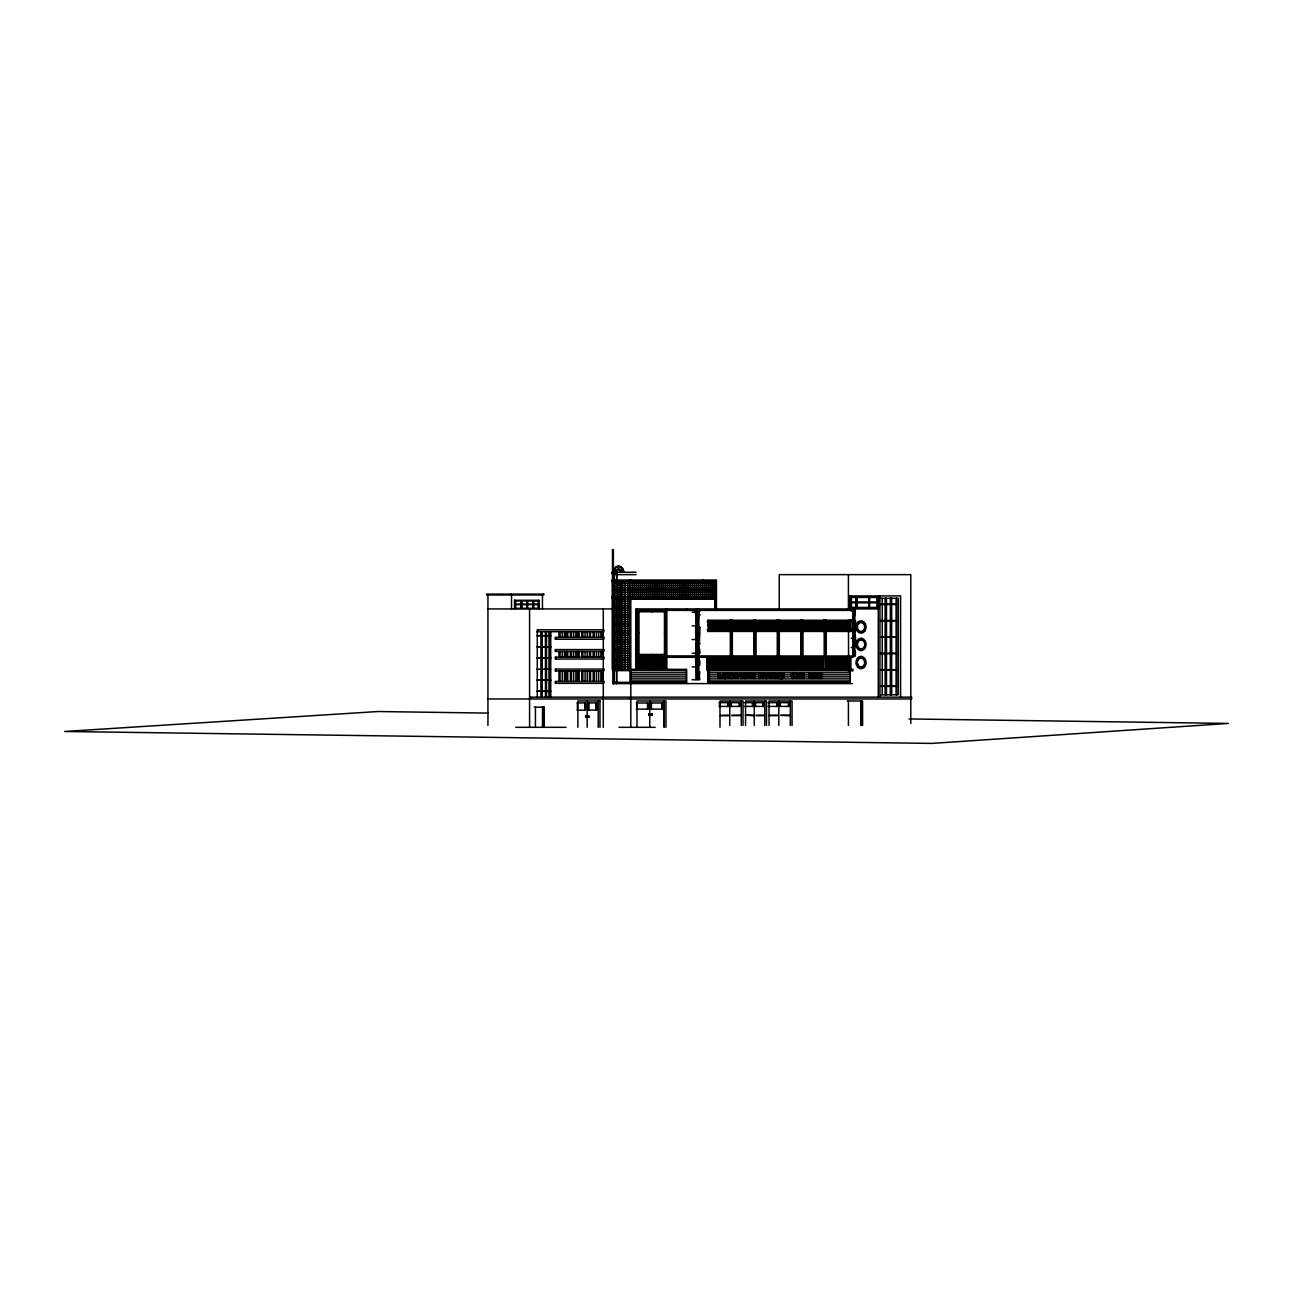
<?xml version="1.0" encoding="UTF-8"?>
<svg xmlns="http://www.w3.org/2000/svg" width="1293" height="1293" viewBox="0 0 1293 1293"><rect width="100%" height="100%" fill="white"/><g stroke="black" fill="none" stroke-linecap="round" stroke-linejoin="round"><path stroke-width="1.5" d="M535.431 727.312L535.431 707.174M544.272 727.312L544.272 707.174L534.268 707.174M773.376 676.094L772.584 678.065M853.493 640.31L854.915 641.086L854.915 640.003L853.525 640.148L854.641 640.003M854.414 640.148L854.657 641.086M720.411 715.433L728.896 715.126M756.292 715.74L764.341 715.433L756.146 715.223M797.021 678.34L797.522 675.77A5.673 4.639 -90 0 1 798.686 673.831L798.686 672.78M586.182 716.597L586.23 716.419M585.907 717.356L586.796 716.807L585.907 715.837M588.105 717.001L588.848 717.356M648.747 714.673L648.876 713.914M648.941 715.368L649.749 714.609M649.829 714.803L648.941 713.833M651.688 714.479L651.51 714.35M696.426 653.256L696.571 651.947L698.947 651.947L699.109 653.256M697.897 651.947L697.751 653.256L697.638 651.947M853.235 638.386L853.332 637.514L855.012 638.386M853.687 634.475L853.461 636.382L854.786 636.382L853.687 634.475L853.897 636.382M854.204 637.514L854.107 638.386L854.026 637.514M854.334 636.382L854.56 634.475M854.883 612.332L853.17 614.143L853.251 612.09L854.689 613.044L853.461 608.922L853.267 610.846L854.334 608.922L855.384 609.989L854.786 614.288L854.123 612.09M697.315 615.937L698.899 617.117L699.788 615.29L697.767 613.819C696.297 618.587 695.779 607.193 699.044 611.961L699.384 609.617L697.59 609.617M699.077 613.819C696.862 618.345 699.739 608.55 696.83 609.084C693.501 611.023 697.056 621.594 698.576 614.466L697.767 613.819M695.489 653.256L696.62 645.352L698.947 645.352L700.079 653.256L692.111 653.272M852.588 638.386L853.332 633.117L854.883 633.117L855.643 638.386L851.214 638.386M853.461 638.386L854.22 633.117M809.159 678.34C817.014 667.511 802.824 679.439 812.941 678.34L812.941 677.079C807.543 678.082 814.251 675.302 811.956 673.103C810.275 671.245 806.751 675.156 810.517 674.59M796.246 678.34L797.733 674.089L794.985 674.089L794.985 672.78M854.883 610.975C853.202 607.225 854.495 614.708 853.251 612.09M744.477 675.883L745.447 672.78M745.285 678.34L746.287 672.78M746.772 672.78L745.77 678.34L743.895 678.34M853.574 644.221L854.915 642.071L854.915 644.221M853.38 644.221L853.978 642.071L854.043 644.221M854.269 644.221L854.867 642.071M741.729 675.9L742.925 672.78M743.103 674.833L742.796 678.34L740.921 678.34L739.919 672.78M745.479 715.223L753.544 715.126M789.635 715.126L780.665 715.352L789.635 715.74M747.726 678.34L747.952 677.419L750.263 678.34M748.437 677.419L746.287 678.34L748 672.78M748.744 674.219L748.259 676.223L749.746 676.223L749.245 674.219L749.245 676.223M748.744 676.223L749.245 674.219M854.075 621.093L853.315 624.018L853.315 621.093M853.315 626.362L854.059 623.468L854.948 623.468L854.948 626.362M854.188 626.362L854.948 623.468M746.772 678.34L748.485 672.78M616.47 683.593L616.599 570.779A2.958 2.424 -90 0 1 620.802 570.779L621.028 572.266M616.713 683.593L616.842 570.779A2.958 2.424 -90 0 1 621.044 570.779L621.27 572.266M585.616 716.209L585.842 717.276M589.236 716.209L588.25 715.918L588.654 716.726M648.65 714.205L648.876 715.288M754.627 672.78L753.722 674.655L752.801 672.78M755.128 672.78L754.207 674.655L753.286 672.78M756.195 672.78L754.417 676.013L756.68 672.78M745.705 715.142L753.544 715.74M797.231 674.089L795.761 678.34L797.506 678.34L798.023 675.77A5.673 4.639 -90 0 1 799.171 673.831L799.171 672.78M589.236 717.001L588.412 717.356M652.27 714.997L651.446 715.368M769.367 715.174L778.111 715.433L769.335 715.724M728.896 715.74L720.346 715.643M665.636 655.874L664.473 654.436L664.473 611.815L665.636 610.393M637.805 655.874L638.984 654.436L638.984 611.815L637.805 610.393L637.805 667.883M853.332 641.894L852.685 644.221L855.546 644.221L855.546 638.952C852.863 636.996 851.634 642.282 854.22 641.894M810.97 677.079L812.861 673.847L810.016 672.732M762.288 675.673L762.127 672.91M651.866 713.833L650.848 714.544L651.866 715.368M651.931 715.288L652.238 714.399M771.533 677.079L771.986 672.78M698.592 662C696.313 659.543 700.063 655.793 697.186 654.096M698.947 658.509L699.174 654.29L695.634 654.096L695.634 662L699.917 662L699.19 658.8L697.622 658.509M735.976 673.944L734.262 674.801L735.006 677.193A1.81 1.471 -90 0 0 735.701 677.128L736.687 676.32L735.248 676.32L735.248 675.172L737.915 675.172L737.915 677.548L734.796 678.421M737.915 677.548L734.133 678.243A2.263 1.859 -90 0 1 733.228 677.403L733.099 673.976A2.392 1.956 -90 0 1 733.713 673.152L735.733 672.683M810.081 672.877L808.755 674.461M731.87 715.142L740.76 715.433L731.967 715.724M724.032 672.877L722.755 676.465A2.586 2.117 -90 0 0 723.353 677.742L724.08 678.259M765.391 672.877L764.098 676.465A2.586 2.117 -90 0 0 764.696 677.742L765.731 678.356M697.719 611.961L699.869 611.476M651.284 713.914L652.27 714.205M790.977 674.17L791.558 673.895A2.505 2.053 -90 0 0 792.544 672.683L794.08 672.683L794.08 678.34L792.318 678.34L792.318 674.639L790.977 675.447L792.043 673.895A2.505 2.053 -90 0 0 793.029 672.683M815.075 678.34L815.075 674.639L813.265 675.447L814.315 673.895A2.505 2.053 -90 0 0 815.317 672.683M790.977 675.447L792.803 674.639L792.803 678.34M813.265 675.447L814.59 674.639L814.59 678.34L816.352 678.34L816.352 672.683L814.816 672.683A2.505 2.053 -90 0 1 813.83 673.895M696.959 657.297L696.975 655.696L696.571 657.297M735.232 672.683C741.568 674.073 731.66 673.346 735.507 677.193A1.81 1.471 -90 0 0 736.186 677.128M763.258 678.34C759.831 676.11 765.973 674.106 761.706 672.813M772.794 678.243L771.307 678.437M735.022 672.748L734.198 673.152A2.392 1.956 -90 0 0 733.584 673.976L733.713 677.403A2.263 1.859 -90 0 0 734.618 678.243L734.941 678.356M760.785 675.027L761.949 674.639L761.141 673.944M724.953 678.421L726.068 678.243A2.36 1.923 -90 0 0 727.232 676.789L726.779 673.427L724.015 672.732M725.777 678.356L724.581 678.437M766.313 678.421L767.137 678.356M781.732 678.34L783.784 676.336L782.718 672.99M765.359 672.732L767.379 672.877M765.941 678.437L767.428 678.243A2.36 1.923 -90 0 0 768.592 676.789C770.644 671.94 762.013 671.358 763.613 676.465A2.586 2.117 -90 0 0 764.211 677.742L766.426 678.437M599.952 727.312L599.952 700.984L598.206 701L598.206 727.312M542.527 707.174L544.272 707.174M617.408 569.405A2.958 2.424 -90 0 1 620.139 570.779L620.592 572.266M611.88 572.266L636.075 572.266M611.88 573.526L615.112 573.526L615.112 572.266M612.494 574.642L636.075 574.642M611.88 580.04L716.451 580.04L716.451 608.938M715.385 580.961L616.163 580.961L616.163 669.338M611.88 581.317L715.029 581.317L715.029 608.938M616.163 583.224L713.397 583.224M616.163 585.487L713.397 585.487M616.163 587.749L713.397 587.749M616.163 590.012L713.397 590.012M616.163 592.275L713.397 592.275M616.163 594.538L713.397 594.538M611.88 596.881L713.397 596.8M612.381 597.689L613.432 597.689M611.88 598.142L616.745 598.142M880.549 598.287L898.312 598.287L898.312 694.794L880.549 694.794M629.982 598.788L714.787 598.788L714.787 608.938M616.163 599.047L713.397 599.047M616.163 601.31L629.982 601.31M850.859 601.972L856.37 601.972L856.37 597.447M877.252 601.972L869.284 601.972L869.284 597.447M850.859 602.813L856.37 602.813L856.37 607.419M877.252 602.813L869.284 602.813L869.284 607.419M616.163 603.572L629.982 603.572M880.549 604.138L896.631 604.138M880.549 604.477L896.631 604.477M616.163 605.835L629.982 605.835M616.163 608.098L629.982 608.098M487.946 608.938L614.03 608.938M616.163 610.361L629.982 610.361M854.317 610.393L636.98 610.393L637.19 667.883M852.717 610.538L853.606 610.538M851.214 610.991L854.156 610.846M638.984 611.815L664.473 611.815M692.111 612.171L697.024 612.171M616.163 612.623L629.982 612.623M852.701 612.526L853.59 612.526M698.576 614.466L699.901 614.466M616.163 614.87L629.982 614.87M616.163 617.133L629.982 617.133M616.163 619.395L629.982 619.395M851.214 620.123L853.606 620.123L853.606 610.991M707.61 620.236L852.297 620.236M880.549 620.511L896.631 620.511M880.549 620.866L896.631 620.866M616.163 621.658L629.982 621.658M707.174 621.981L729.947 621.981L729.947 620.236M731.127 621.981L753.431 621.981L753.431 620.236M755.047 621.981L777.125 621.981L777.125 624.778M778.095 621.981L800.609 621.981L800.609 624.778M801.579 621.981L823.883 621.981L823.883 620.236M825.063 621.981L851.618 621.981M616.163 623.921L629.982 623.921M707.659 624.778L729.333 624.778L729.333 621.981M731.45 621.981L731.45 624.778L752.817 624.778M755.112 624.778L776.301 624.778M778.596 624.778L799.785 624.778L799.785 621.981M802.08 624.778L823.269 624.778L823.269 621.981M825.241 624.778L850.778 624.778L850.649 621.981M707.659 625.392L729.333 625.392L729.333 631.243M731.45 631.243L731.45 625.392L752.817 625.392M755.112 625.392L776.301 625.392M778.596 625.392L799.785 625.392L799.785 631.243M802.08 625.392L823.269 625.392L823.269 631.243M825.241 625.392L850.778 625.392L850.746 631.243M692.111 625.86L697.024 625.86L697.024 616.082M616.163 626.184L629.982 626.184M852.863 627.153L855.4 627.153L855.4 632.422L852.83 632.422M852.863 628.269L853.897 629.109L850.325 629.255M616.163 628.446L629.982 628.446M707.174 629.675L729.947 629.675L729.947 631.437M731.127 629.675L753.431 629.675L753.431 631.437M755.047 629.675L776.915 629.675M778.095 629.675L800.399 629.675M801.579 629.675L823.883 629.675L823.883 631.437M825.063 629.675L851.618 629.675M852.927 630.192L853.897 631.226L852.83 631.226M616.163 630.709L629.982 630.709M707.61 631.437L852.297 631.437M536.66 631.679L603.847 631.679L603.847 629.804L537.274 629.804L537.274 697.153M616.163 632.956L629.982 632.956M637.805 633.134L638.984 633.134M664.473 633.134L665.636 633.134M616.163 635.219L629.982 635.219M550.737 635.639L536.983 635.639L550.737 635.881M695.844 636.398L699.658 636.398L699.658 638.096L696.782 638.096L696.782 639.34M880.549 636.899L896.631 636.899M880.549 637.239L896.631 637.239M616.163 637.481L629.982 637.481M692.111 639.566L699.545 639.34L699.545 640.956L696.782 640.956L696.782 642.524L699.707 642.524L699.707 644.302L695.844 644.302M616.163 639.744L629.982 639.744M616.163 642.007L629.982 642.007M616.163 644.27L629.982 644.27M616.163 646.532L629.982 646.532M550.737 646.759L536.983 646.759L550.737 647.001M851.214 647.518L853.606 647.518M616.163 648.779L629.982 648.779M852.847 650.751L855.384 650.751L855.384 656.02L636.98 655.874M616.163 651.042L629.982 651.042M852.847 651.882L853.881 651.882L852.911 652.723M616.163 653.304L629.982 653.304M880.549 653.288L896.631 653.288M852.911 653.789L853.881 654.824L852.814 654.824M880.549 653.628L896.631 653.628M638.984 654.436L664.473 654.436M616.163 655.567L629.982 655.567M853.105 657.329L636.98 657.329L636.98 667.883L665.636 667.883L665.636 608.938M550.737 657.878L536.983 657.878L550.737 658.105M616.163 657.83L629.982 657.83M637.19 659.963L664.602 659.963L664.602 657.329M616.163 660.093L629.982 660.093M637.19 660.545L664.602 660.545L664.602 667.883M616.163 662.355L629.982 662.355M695.715 663.18L699.852 663.18L699.852 665.135L695.715 665.135M616.163 664.618L629.982 664.618M616.163 666.865L629.982 666.865M692.111 666.962L697.024 666.962M550.737 668.982L536.983 669.224M853.105 669.338L706.835 669.338L706.835 657.329M880.549 669.661L896.631 669.661M880.549 670L896.631 670M612.494 670.598L686.583 670.792M853.105 670.792L707.206 670.792L707.206 669.338M695.876 671.81L699.691 671.81L699.691 673.491L696.798 673.491L696.798 674.752L699.578 674.752L699.578 676.368L696.798 676.368L696.798 677.92L699.723 677.92L699.723 679.714L692.111 679.714M630.806 672.813L686.583 672.813M707.707 672.813L850.228 672.813M761.836 674.041L760.203 673.895L760.203 675.027L761.335 674.041M781.877 674.041L781.037 674.041L781.037 677.079L782.378 676.158L781.651 674.057M737.85 674.267L735.895 672.732M813.265 674.17L813.75 675.447M630.806 674.849L686.583 674.849M707.707 674.849L729.446 674.849M733.487 674.849L741.535 674.849M745.56 674.849L771.727 674.849M775.752 674.849L818.016 674.849M818.857 674.72L820.893 674.72L820.893 672.78M822.041 674.849L850.228 674.849M728.993 678.34L728.993 675.285L731.191 678.34M775.655 678.34L775.655 675.285L777.836 678.34M730.69 675.851L731.191 672.78M775.638 672.78L777.352 675.851L777.836 672.78M751.233 672.78L753.496 676.013L753.496 678.34M760.203 678.34L760.203 676.077L762.159 678.34M800.836 676.094L802.856 676.094L802.856 678.34M818.857 676.094L820.893 676.094L820.893 678.34M630.806 676.869L686.583 676.869M707.707 676.869L729.446 676.869M733.487 676.869L741.535 676.869M745.56 676.869L818.016 676.869M822.041 676.869L850.228 676.869M630.806 678.906L686.583 678.906M707.707 678.906L850.228 678.906M550.737 680.102L536.983 680.102L550.737 680.328M630.806 680.926L686.583 680.926M707.707 680.926L850.228 680.926M612.494 682.332L686.583 682.332M612.494 683.593L852.297 683.593M880.549 686.05L896.631 686.05M880.549 686.389L896.631 686.389M550.737 691.222L536.983 691.222L550.737 691.448M529.58 697.153L911.662 697.153L911.662 698.963L487.946 698.963M599.952 700.984L577.874 700.984L577.874 727.312M847.271 701L862.593 701L862.593 725.438M719.021 702.649L728.395 702.649L728.395 706.414L719.021 706.414M744.461 702.649L753.043 702.649L753.043 706.414L744.461 706.414M754.934 702.649L763.516 702.649L763.516 706.414L754.934 706.414L754.934 702.649L755.096 706.414M768.074 702.649L777.449 702.649L777.449 706.414L768.074 706.414M577.131 702.923L585.567 702.923L585.567 710.132L577.131 710.132M636.318 703.004L648.1 703.004L648.1 709.114L636.318 709.114M650.815 703.004L662.598 703.004L662.598 709.114L650.815 709.114M730.529 706.414L739.919 706.414L739.919 702.649L730.529 702.649L730.69 706.414M515.713 727.312L566.011 727.312M619.008 727.312L655.179 727.312M908.963 718.94L1228.35 723.433L931.865 743.41L64.65 731.482L377.992 711.522L487.93 713.106M761.124 672.78L762.191 672.813M862.189 638.386L860.637 638.289A6.19 5.075 -90 0 0 856.596 647.486A6.19 5.075 -90 0 0 865.13 648.084A6.19 5.075 -90 0 0 861.962 638.386M862.027 639.469L860.702 639.405A5.075 4.154 -90 0 0 857.388 646.953A5.075 4.154 -90 0 0 864.387 647.437A5.075 4.154 -90 0 0 861.785 639.469M860.75 640.019L861.817 640.083A4.461 3.653 -90 0 1 864.096 647.066A4.461 3.653 -90 0 1 857.938 646.645A4.461 3.653 -90 0 1 860.863 640.019M862.189 656.488L860.637 656.408A6.19 5.075 -90 0 0 856.596 665.604A6.19 5.075 -90 0 0 865.13 666.202A6.19 5.075 -90 0 0 861.962 656.488M860.702 657.523L862.027 657.587A5.075 4.154 -90 0 1 864.629 665.539A5.075 4.154 -90 0 1 857.615 665.071A5.075 4.154 -90 0 1 860.944 657.523M861.817 658.202L860.75 658.137A4.461 3.653 -90 0 0 857.825 664.764A4.461 3.653 -90 0 0 863.983 665.184A4.461 3.653 -90 0 0 861.704 658.202M770.58 678.372L773.586 677.435L773.877 672.78M725.551 672.732L722.803 673.443L722.254 676.465A2.586 2.117 -90 0 0 722.852 677.742L724.371 678.356M781.732 672.78L782.766 672.829M723.886 678.356L725.082 678.437M760.817 673.895L761.625 673.944M760.316 676.077L761.674 678.34L763.759 678.34L762.288 675.883M771.695 677.144L770.903 672.78M771.081 678.372L769.27 677.354L769.012 672.78M782.281 672.829C786.386 673.524 783.817 680.781 779.631 678.34L779.631 672.78M770.709 678.292L769.513 672.78M735.491 673.944L736.493 674.558M725.535 672.877L726.747 676.789A2.36 1.923 -90 0 1 725.599 678.243M767.299 673.103L768.107 676.789A2.36 1.923 -90 0 1 767.444 677.904A2.408 1.972 -90 0 1 766.943 678.243M698.77 610.991L699.044 611.961M776.123 672.78L777.836 675.851M775.655 675.285L777.352 678.34L779.162 678.34L779.162 672.78M729.478 672.78L731.191 675.851M728.993 675.285L730.69 678.34L732.517 678.34L732.517 672.78M751.718 672.78L753.496 676.013M853.994 641.684L854.511 638.952L854.657 644.221M620.592 571.458L620.365 570.779A2.958 2.424 -90 0 0 617.65 569.405M750.021 672.78L751.734 678.34L749.536 677.419M749.536 672.78L751.249 678.34M697.654 635.235L696.539 630.887L696.539 635.235M697.848 627.331L698.98 631.695L698.98 627.331M696.523 627.331L697.654 631.695L697.654 627.331M743.588 674.833L744.396 678.34M744.251 672.78L744.962 675.883M697.541 662L696.652 658.784L696.571 662M740.404 672.78L741.422 678.34M741.746 672.78L742.214 675.9M854.01 633.117L854.77 638.386M697.622 645.352L698.753 653.256M665.992 727.312L665.992 701L636.996 701L636.996 727.312M910.789 696.959L910.789 574.642L779.259 574.642L779.259 608.938M910.789 698.963L910.789 723.53M900.591 697.153L900.591 595.928L849.614 595.928L849.614 608.938M896.631 598.287L896.631 694.794M896.211 598.287L896.211 694.794M891.604 598.287L891.604 604.138M891.604 604.477L891.604 620.511M891.604 620.866L891.604 636.899M891.604 637.239L891.604 653.288M891.604 653.628L891.604 669.661M891.604 670L891.604 686.05M891.604 686.389L891.604 694.794M891.33 598.287L891.313 604.138M891.313 604.477L891.33 620.511M891.33 620.866L891.313 636.899M891.33 637.239L891.313 653.288M891.33 653.628L891.313 669.661M891.313 670L891.33 686.05M891.313 686.389L891.33 694.794M890.667 598.287L890.683 604.138M890.683 604.477L890.667 636.899M890.683 637.239L890.667 653.288M890.683 653.628L890.667 669.661M890.683 670L890.667 686.05M890.683 686.389L890.667 694.794M890.392 598.287L890.392 604.138M890.392 604.477L890.392 636.899M890.392 637.239L890.392 653.288M890.392 653.628L890.392 669.661M890.392 670L890.392 686.05M890.392 686.389L890.392 694.794M886.497 598.287L886.497 604.138M886.497 604.477L886.497 620.511M886.497 620.866L886.497 636.899M886.497 637.239L886.497 653.288M886.497 653.628L886.497 669.661M886.497 670L886.497 686.05M886.497 686.389L886.497 694.794M886.206 598.287L886.238 604.138M886.238 604.477L886.206 620.511M886.238 620.866L886.206 636.899M886.238 637.239L886.206 653.288M886.206 653.628L886.238 669.661M886.206 670L886.238 686.05M886.238 686.389L886.206 694.794M885.56 598.287L885.576 604.138M885.576 604.477L885.56 620.511M885.576 620.866L885.56 636.899M885.56 637.239L885.576 653.288M885.56 653.628L885.576 669.661M885.576 670L885.56 686.05M885.56 686.389L885.576 694.794M885.285 598.287L885.285 604.138M885.285 604.477L885.285 620.511M885.285 620.866L885.285 636.899M885.285 637.239L885.285 653.288M885.285 653.628L885.285 669.661M885.285 670L885.285 686.05M885.285 686.389L885.285 694.794M882.23 598.287L882.23 694.794M879.951 595.928L879.951 697.153M878.852 595.928L878.852 608.938L635.784 608.938L635.784 669.338M878.27 608.34L878.27 697.153M877.026 597.447L877.026 607.419M869.51 597.447L869.51 601.972M869.51 602.813L869.51 607.419M869.025 597.447L869.025 601.972L856.629 601.972L856.629 597.447M869.025 607.419L869.025 602.813L856.629 602.813L856.629 607.419M868.815 597.447L868.815 601.972M868.815 602.813L868.815 607.419M861.429 701L861.429 725.438M860.847 701L860.847 725.438M856.855 597.447L856.855 601.972M856.855 602.813L856.855 607.419M856.16 597.447L856.16 601.972M856.16 602.813L856.16 607.419M854.641 621.093L854.641 626.362M854.867 646.306L854.867 650.266L853.364 650.266L853.364 646.306M854.511 627.153L854.511 632.422M854.608 644.997L854.608 646.306M854.495 650.751L854.495 656.02M854.253 615.096L854.253 620.365M854.237 646.306L854.237 650.266M853.994 615.096L853.994 620.365M854.059 623.468L854.059 626.362M854.043 640.003L854.043 641.086M853.978 646.306L853.978 650.266M853.606 625.602L853.687 656.02M852.863 610.991L852.814 656.02M851.424 597.447L851.424 607.419M851.069 601.972L851.069 602.813M850.746 657.329L850.649 669.338M850.406 620.236L850.438 624.778M850.438 625.392L850.406 631.437M850.422 657.329L850.438 669.338M850.18 595.928L850.18 608.938M850.228 670.792L850.228 682.332L707.707 682.332L707.707 670.792M849.549 621.981L849.598 624.778M849.549 625.392L849.598 631.243M849.549 657.329L849.598 669.338M849.275 620.236L849.275 621.981M849.275 629.675L849.275 631.437M849.42 669.338L849.42 670.792M848.935 669.338L848.935 670.792M848.612 608.938L848.612 610.393M848.483 621.981L848.483 624.778M848.483 625.392L848.612 670.792M848.418 574.642L848.418 608.938M848.434 621.981L848.434 624.778M848.434 625.392L848.434 631.243M848.434 657.329L848.434 669.338M848.418 701L848.418 725.438M848.063 620.236L848.063 621.981M848.063 629.675L848.063 631.437M848.111 655.874L848.111 657.329M848.111 669.338L848.111 670.792M847.125 621.981L847.125 624.778M847.125 625.392L847.125 631.243M847.125 657.329L847.125 669.338M846.947 621.981L846.947 624.778M846.947 625.392L846.947 631.243M846.947 657.329L846.947 669.338M845.832 621.981L845.832 624.778M845.832 625.392L845.832 631.243M845.832 657.329L845.832 669.338M845.654 621.981L845.654 624.778M845.654 625.392L845.654 631.243M845.654 657.329L845.654 669.338M844.361 621.981L844.184 624.778M844.184 625.392L844.361 631.243M844.361 657.329L844.184 669.338M842.891 621.981L842.891 624.778M842.891 625.392L842.891 631.243M842.891 657.329L842.891 669.338M842.713 621.981L842.713 624.778M842.713 625.392L842.713 631.243M842.713 657.329L842.713 669.338M841.42 621.981L841.242 624.778M841.42 625.392L841.242 631.243M841.42 657.329L841.242 669.338M839.949 621.981L839.949 624.778M839.949 625.392L839.949 631.243M839.949 657.329L839.949 669.338M839.771 621.981L839.771 624.778M839.771 625.392L839.771 631.243M839.771 657.329L839.771 669.338M838.478 621.981L838.478 624.778M838.478 625.392L838.478 631.243M838.478 657.329L838.478 669.338M838.3 621.981L838.3 624.778M838.3 625.392L838.3 631.243M838.3 657.329L838.3 669.338M837.007 621.981L837.007 624.778M837.007 625.392L837.007 631.243M837.007 657.329L837.007 669.338M836.83 621.981L836.83 624.778M836.83 625.392L836.83 631.243M836.83 657.329L836.83 669.338M835.537 621.981L835.537 624.778M835.537 625.392L835.537 631.243M835.537 657.329L835.537 669.338M835.359 621.981L835.359 624.778M835.359 625.392L835.359 631.243M835.359 657.329L835.359 669.338M834.066 621.981L833.888 624.778M834.066 625.392L833.888 631.243M834.066 657.329L833.888 669.338M832.595 621.981L832.595 624.778M832.595 625.392L832.595 631.243M832.595 657.329L832.595 669.338M832.417 621.981L832.417 624.778M832.417 625.392L832.417 631.243M832.417 657.329L832.417 669.338M831.124 621.981L830.946 624.778M831.124 625.392L830.946 631.243M831.124 657.329L830.946 669.338M829.653 621.981L829.653 624.778M829.653 625.392L829.653 631.243M829.653 657.329L829.653 669.338M829.492 621.981L829.492 624.778M829.492 625.392L829.492 631.243M829.492 657.329L829.492 669.338M828.021 621.981L828.183 624.778M828.183 625.392L828.021 631.243M828.021 657.329L828.183 669.338M826.712 621.981L826.712 624.778M826.712 625.392L826.712 631.243M826.712 657.329L826.712 669.338M826.55 621.981L826.55 624.778M826.55 625.392L826.55 631.243M826.55 657.329L826.55 669.338M826.275 620.236L826.275 655.874M825.936 620.236L825.936 655.874M825.079 657.329L825.241 669.338M824.643 620.236L824.643 655.874M824.304 620.236L824.304 655.874M823.447 620.236L823.447 631.437M823.447 657.329L823.447 669.338M823.269 657.329L823.269 669.338M822.655 621.981L822.655 624.778M822.655 625.392L822.655 631.243M822.655 657.329L822.655 669.338M822.477 621.981L822.477 624.778M822.477 625.392L822.477 631.243M822.477 657.329L822.477 669.338M822.3 672.78L822.3 678.34L820.409 678.34L820.409 676.094M821.815 672.78L821.815 678.34M821.184 621.981L821.007 624.778M821.184 625.392L821.007 631.243M821.184 657.329L821.007 669.338M820.409 672.78L820.409 674.72M819.358 672.78L819.358 674.72M819.358 676.094L819.358 678.34L817.451 678.34L817.451 672.78M818.243 621.981L818.081 624.778M818.081 625.392L818.243 631.243M818.243 657.329L818.081 669.338M817.952 672.78L817.952 678.34M816.772 621.981L816.772 624.778M816.772 625.392L816.772 631.243M816.772 657.329L816.772 669.338M816.61 621.981L816.61 624.778M816.61 625.392L816.61 631.243M816.61 657.329L816.61 669.338M815.867 672.683L815.867 678.34M815.301 621.981L815.301 624.778M815.301 625.392L815.301 631.243M815.301 657.329L815.301 669.338M815.14 621.981L815.14 624.778M815.14 625.392L815.14 631.243M815.14 657.329L815.14 669.338M813.83 621.981L813.83 624.778M813.83 625.392L813.83 631.243M813.83 657.329L813.83 669.338M813.669 621.981L813.669 624.778M813.669 625.392L813.669 631.243M813.669 657.329L813.669 669.338M812.376 621.981L812.376 624.778M812.376 625.392L812.376 631.243M812.376 657.329L812.376 669.338M812.457 677.079L812.457 678.34M812.198 621.981L812.198 624.778M812.198 625.392L812.198 631.243M812.198 657.329L812.198 669.338M810.905 621.981L810.727 624.778M810.905 625.392L810.727 631.243M810.905 657.329L810.727 669.338M807.963 621.981L807.786 624.778M807.786 625.392L807.963 631.243M807.786 657.329L807.963 669.338M806.493 621.981L806.493 624.778M806.493 625.392L806.493 631.243M806.493 657.329L806.493 669.338M806.315 621.981L806.315 624.778M806.315 625.392L806.315 631.243M806.315 657.329L806.315 669.338M804.844 621.981L805.022 624.778M805.022 625.392L804.844 631.243M804.844 657.329L805.022 669.338M804.278 672.78L804.278 678.34L802.371 678.34L802.371 676.094M803.777 672.78L803.777 678.34M803.551 621.981L803.551 624.778M803.551 625.392L803.551 631.243M803.551 657.329L803.551 669.338M803.373 621.981L803.373 624.778M803.373 625.392L803.373 631.243M803.373 657.329L803.373 669.338M802.791 620.236L802.791 655.874M802.856 672.78L802.856 674.72M802.452 620.236L802.452 655.874M802.371 672.78L802.371 674.72M801.902 657.329L802.08 669.338M801.321 672.78L801.321 674.72M801.321 676.094L801.321 678.34L799.43 678.34L799.43 672.78M801.159 620.236L801.159 655.874M800.836 620.236L800.836 655.874M800.609 625.392L800.609 631.243M800.609 657.329L800.609 669.338M800.399 620.236L800.399 631.437M800.432 657.329L800.432 669.338M799.963 621.981L799.963 629.562M799.963 657.329L799.963 669.338M799.785 657.329L799.785 669.338M799.914 672.78L799.914 678.34M799.171 621.981L799.171 624.778M799.171 625.392L799.171 631.243M799.171 657.329L799.171 669.338M798.993 621.981L798.993 624.778M798.993 625.392L798.993 631.243M798.993 657.329L798.993 669.338M797.7 621.981L797.522 624.778M797.522 625.392L797.7 631.243M797.522 657.329L797.7 669.338M796.229 621.981L796.229 624.778M796.229 625.392L796.229 631.243M796.229 657.329L796.229 669.338M796.052 621.981L796.052 624.778M796.052 625.392L796.052 631.243M796.052 657.329L796.052 669.338M795.486 672.78L795.486 674.089M794.597 621.981L794.759 624.778M794.759 625.392L794.597 631.243M794.597 657.329L794.759 669.338M793.595 672.683L793.595 678.34M793.288 621.981L793.288 624.778M793.288 625.392L793.288 631.243M793.288 657.329L793.288 669.338M793.126 621.981L793.126 624.778M793.126 625.392L793.126 631.243M793.126 657.329L793.126 669.338M792.076 725.438L792.076 701L769.044 701L769.044 725.438M791.817 621.981L791.655 624.778M791.817 625.392L791.655 631.243M791.817 657.329L791.655 669.338M791.478 674.17L791.478 675.447M790.362 621.981L790.362 624.778M790.362 625.392L790.362 631.243M790.362 657.329L790.362 669.338M790.33 701L790.33 725.438M790.185 621.981L790.185 624.778M790.185 625.392L790.185 631.243M790.185 657.329L790.185 669.338M788.892 621.981L788.714 624.778M788.714 625.392L788.892 631.243M788.714 657.329L788.892 669.338M788.536 702.649L788.391 706.414M785.95 621.981L785.95 624.778M785.95 625.392L785.95 631.243M785.95 657.329L785.95 669.338M785.772 621.981L785.772 624.778M785.772 625.392L785.772 631.243M785.772 657.329L785.772 669.338M784.479 621.981L784.479 624.778M784.479 625.392L784.479 631.243M784.479 657.329L784.479 669.338M784.301 621.981L784.301 624.778M784.301 625.392L784.301 631.243M784.301 657.329L784.301 669.338M783.008 621.981L783.008 624.778M783.008 625.392L783.008 631.243M783.008 657.329L783.008 669.338M782.831 621.981L782.831 624.778M782.831 625.392L782.831 631.243M782.831 657.329L782.831 669.338M781.36 621.981L781.538 624.778M781.36 625.392L781.538 631.243M781.36 657.329L781.538 669.338M780.067 621.981L780.067 624.778M780.067 625.392L780.067 631.243M780.067 657.329L780.067 669.338M780.115 672.78L780.115 678.34M780.164 702.649L780.164 706.414M779.889 621.981L779.889 624.778M779.889 625.392L779.889 631.243M779.889 657.329L779.889 669.338M779.307 620.236L779.307 655.874M778.968 620.236L778.968 655.874M778.806 701L778.806 725.438M778.418 657.329L778.596 669.338M777.675 620.236L777.675 655.874M777.352 620.236L777.352 655.874M777.352 672.78L777.352 675.851M777.125 625.392L777.125 631.243M777.125 657.329L777.125 669.338M776.915 620.236L776.915 631.437M776.948 657.329L776.948 669.338M777.028 702.649L776.867 706.414M776.301 621.981L776.301 631.243M776.479 657.329L776.301 669.338M776.139 675.285L776.139 678.34L774.329 678.34L774.329 672.78M775.509 621.981L775.687 624.778M775.687 625.392L775.509 631.243M775.687 657.329L775.509 669.338M774.814 672.78L774.814 678.34M774.216 621.981L774.216 624.778M774.216 625.392L774.216 631.243M774.216 657.329L774.216 669.338M774.038 621.981L774.038 624.778M774.038 625.392L774.038 631.243M774.038 657.329L774.038 669.338M772.745 621.981L772.745 624.778M772.745 625.392L772.745 631.243M772.745 657.329L772.745 669.338M772.584 621.981L772.584 624.778M772.584 625.392L772.584 631.243M772.584 657.329L772.584 669.338M772.471 672.78C774.943 678.243 767.929 678.308 770.418 672.78M771.274 621.981L771.274 624.778M771.274 625.392L771.274 631.243M771.274 657.329L771.274 669.338M771.113 621.981L771.113 624.778M771.113 625.392L771.113 631.243M771.113 657.329L771.113 669.338M769.804 621.981L769.804 624.778M769.804 625.392L769.804 631.243M769.804 657.329L769.804 669.338M769.642 621.981L769.642 624.778M769.642 625.392L769.642 631.243M769.642 657.329L769.642 669.338M768.171 621.981L768.333 624.778M768.171 625.392L768.333 631.243M768.171 657.329L768.333 669.338M766.878 621.981L766.878 624.778M766.878 625.392L766.878 631.243M766.878 657.329L766.878 669.338M766.701 621.981L766.701 624.778M766.701 625.392L766.701 631.243M766.701 657.329L766.701 669.338M766.507 725.438L766.507 701L745.56 701L745.56 725.438M765.23 621.981L765.408 624.778M765.23 625.392L765.408 631.243M765.408 657.329L765.23 669.338M764.761 701L764.761 725.438M763.937 621.981L763.937 624.778M763.937 625.392L763.937 631.243M763.937 657.329L763.937 669.338M763.759 621.981L763.759 624.778M763.759 625.392L763.759 631.243M763.759 657.329L763.759 669.338M763.096 702.649L763.096 706.414M762.935 702.649L762.935 706.414M762.288 621.981L762.466 624.778M762.466 625.392L762.288 631.243M762.288 657.329L762.466 669.338M760.995 621.981L760.995 624.778M760.995 625.392L760.995 631.243M760.995 657.329L760.995 669.338M760.817 621.981L760.817 624.778M760.817 625.392L760.817 631.243M760.817 657.329L760.817 669.338M760.688 673.895L760.688 675.027M760.688 676.077L760.688 678.34L758.781 678.34L758.781 672.78M759.524 621.981L759.347 624.778M759.524 625.392L759.347 631.243M759.524 657.329L759.347 669.338M759.266 672.78L759.266 678.34M758.054 621.981L758.054 624.778M758.054 625.392L758.054 631.243M758.054 657.329L758.054 669.338M757.876 621.981L757.876 624.778M757.876 625.392L757.876 631.243M757.876 657.329L757.876 669.338M756.583 621.981L756.583 624.778M756.583 625.392L756.583 631.243M756.583 657.329L756.583 669.338M756.405 621.981L756.405 624.778M756.405 625.392L756.405 631.243M756.405 657.329L756.405 669.338M755.823 620.236L755.823 655.874M755.516 702.649L755.516 706.414M755.484 620.236L755.484 655.874M755.112 657.329L755.112 669.338M754.934 657.329L754.934 669.338M754.902 676.013L754.902 678.34L753.011 678.34L753.011 676.013M754.191 620.236L754.191 655.874M754.288 701L754.288 725.438M753.867 620.236L753.867 655.874M753.641 657.329L753.641 669.338M753.463 657.329L753.463 669.338M752.995 621.981L752.817 631.243M752.817 657.329L752.995 669.338M752.025 621.981L752.203 624.778M752.025 625.392L752.203 631.243M752.203 657.329L752.025 669.338M750.732 621.981L750.732 624.778M750.732 625.392L750.732 631.243M750.732 657.329L750.732 669.338M750.554 621.981L750.554 624.778M750.554 625.392L750.554 631.243M750.554 657.329L750.554 669.338M749.261 621.981L749.1 624.778M749.261 625.392L749.1 631.243M749.1 657.329L749.261 669.338M746.32 621.981L746.158 624.778M746.32 625.392L746.158 631.243M746.158 657.329L746.32 669.338M744.865 621.981L744.865 624.778M744.865 625.392L744.865 631.243M744.865 657.329L744.865 669.338M744.687 621.981L744.687 624.778M744.687 625.392L744.687 631.243M744.687 657.329L744.687 669.338M743.394 621.981L743.394 624.778M743.394 625.392L743.394 631.243M743.394 657.329L743.394 669.338M743.216 621.981L743.216 624.778M743.216 625.392L743.216 631.243M743.216 657.329L743.216 669.338M743.022 725.438L743.022 701L719.991 701L719.991 727.312M741.923 621.981L741.923 624.778M741.923 625.392L741.923 631.243M741.923 657.329L741.923 669.338M741.746 621.981L741.746 624.778M741.746 625.392L741.746 631.243M741.746 657.329L741.746 669.338M741.277 701L741.277 725.438M740.453 621.981L740.453 624.778M740.453 625.392L740.453 631.243M740.453 657.329L740.453 669.338M740.275 621.981L740.275 624.778M740.275 625.392L740.275 631.243M740.275 657.329L740.275 669.338M739.483 702.649L739.483 706.414M739.337 702.649L739.337 706.414M738.982 621.981L738.804 624.778M738.804 625.392L738.982 631.243M738.804 657.329L738.982 669.338M737.43 675.172L737.43 677.548M735.862 621.981L736.04 624.778M736.04 625.392L735.862 631.243M736.04 657.329L735.862 669.338M735.733 675.172L735.733 676.32M734.569 621.981L734.569 624.778M734.569 625.392L734.569 631.243M734.569 657.329L734.569 669.338M734.392 621.981L734.392 624.778M734.392 625.392L734.392 631.243M734.392 657.329L734.392 669.338M733.099 621.981L732.921 624.778M732.921 625.392L733.099 631.243M733.099 657.329L732.921 669.338M732.339 620.236L732.339 655.874M732 620.236L732 655.874M731.563 620.236L731.628 624.778M731.628 625.392L731.563 631.437M731.111 702.649L731.111 706.414M730.707 620.236L730.707 655.874M730.383 620.236L730.383 655.874M729.979 657.329L730.157 669.338M729.753 701L729.753 725.438M729.511 621.981L729.511 629.562M729.511 657.329L729.511 669.338M729.478 675.285L729.478 678.34L727.668 678.34L727.668 672.78M729.333 657.329L729.333 669.338M728.234 621.981L728.072 624.778M728.234 625.392L728.072 631.243M728.234 657.329L728.072 669.338M728.153 672.78L728.153 678.34M727.975 702.649L727.814 706.414M726.763 621.981L726.763 624.778M726.763 625.392L726.763 631.243M726.763 657.329L726.763 669.338M726.601 621.981L726.601 624.778M726.601 625.392L726.601 631.243M726.601 657.329L726.601 669.338M725.308 621.981L725.131 624.778M725.308 625.392L725.131 631.243M725.131 657.329L725.308 669.338M723.838 621.981L723.838 624.778M723.838 625.392L723.838 631.243M723.838 657.329L723.838 669.338M723.66 621.981L723.66 624.778M723.66 625.392L723.66 631.243M723.66 657.329L723.66 669.338M722.189 621.981L722.367 624.778M722.367 625.392L722.189 631.243M722.189 657.329L722.367 669.338M722.205 676.966L722.205 678.34L718.116 678.34L718.116 672.78M721.72 676.966L721.72 678.34M720.896 621.981L720.896 624.778M720.896 625.392L720.896 631.243M720.896 657.329L720.896 669.338M720.718 621.981L720.718 624.778M720.718 625.392L720.718 631.243M720.718 657.329L720.718 669.338M720.007 672.78L720.007 676.966M719.425 621.981L719.425 624.778M719.425 625.392L719.425 631.243M719.425 657.329L719.425 669.338M719.603 702.649L719.603 706.414M719.247 621.981L719.247 624.778M719.247 625.392L719.247 631.243M719.247 657.329L719.247 669.338M718.601 672.78L718.601 678.34M717.954 621.981L717.954 624.778M717.954 625.392L717.954 631.243M717.954 657.329L717.954 669.338M717.777 621.981L717.777 624.778M717.777 625.392L717.777 631.243M717.777 657.329L717.777 669.338M715.013 621.981L714.835 624.778M714.835 625.392L715.013 631.243M715.013 657.329L714.835 669.338M713.962 581.317L713.962 599.079M713.542 621.981L713.542 624.778M713.542 625.392L713.542 631.243M713.542 657.329L713.542 669.338M713.364 621.981L713.364 624.778M713.364 625.392L713.364 631.243M713.364 657.329L713.364 669.338M713.041 580.961L713.041 598.95M712.071 621.981L711.893 624.778M712.071 625.392L711.893 631.243M712.071 657.329L711.893 669.338M710.956 580.961L710.956 598.95M710.6 621.981L710.6 624.778M710.6 625.392L710.6 631.243M710.6 657.329L710.6 669.338M710.423 621.981L710.423 624.778M710.423 625.392L710.423 631.243M710.423 657.329L710.423 669.338M709.324 670.792L709.324 682.332M709.13 621.981L708.952 624.778M708.952 625.392L709.13 631.243M708.952 657.329L709.13 669.338M708.887 580.961L708.887 598.95M708.047 620.236L708.047 631.437M708.047 669.338L708.047 670.792M707.707 657.329L707.707 669.338M707.481 657.329L707.481 669.338M706.818 580.961L706.818 598.95M704.733 580.961L704.733 598.95M702.939 580.04L702.939 581.317M702.665 580.961L702.665 598.95M700.596 580.961L700.596 598.95M698.899 665.135L698.899 671.083L696.652 671.083L696.652 665.135M698.511 580.961L698.511 598.95M698.527 627.331L698.527 635.235M698.527 663.18L698.527 665.135M698.414 677.92L698.414 679.714M698.349 636.398L698.349 638.096M698.236 639.34L698.236 640.956M698.382 642.524L698.382 644.302M698.365 671.81L698.123 677.92M698.107 638.096L698.107 639.34M698.107 640.956L698.107 642.524M697.59 665.135L697.59 671.083M697.557 618.313L697.557 626.216M697.024 633.699L697.024 637.611M697.024 643.478L697.024 649.345M697.024 661.095L697.024 672.425M696.442 580.961L696.442 598.95M695.909 612.171L695.876 679.714M694.373 580.961L694.373 598.95M692.288 580.961L692.288 598.95M690.22 580.961L690.22 598.95M688.151 580.961L688.151 598.95M686.583 608.938L686.583 610.393M686.583 683.593L686.583 669.338L612.429 669.338L612.429 581.317M686.082 580.961L686.082 598.95M683.997 580.961L683.997 598.95M681.928 580.961L681.928 598.95M679.859 580.961L679.859 598.95M677.774 580.961L677.774 598.95M675.706 580.961L675.706 598.95M673.637 580.961L673.637 598.95M671.552 580.961L671.552 598.95M669.483 580.961L669.483 598.95M667.414 580.961L667.414 598.95M666.832 608.938L666.832 669.338M665.847 655.874L665.847 657.329M665.329 580.961L665.329 598.95M664.812 610.393L664.812 667.883M663.261 580.961L663.261 598.95M663.293 657.329L663.293 659.963M663.293 660.545L663.293 667.883M663.099 657.329L663.099 659.963M663.099 660.545L663.099 667.883M662.323 703.004L662.323 709.114M662.016 703.004L662.016 709.114M661.563 657.329L661.563 659.963M661.563 660.545L661.563 667.883M661.353 657.329L661.353 659.963M661.353 660.545L661.353 667.883M661.192 580.961L661.192 598.95M659.818 657.329L659.608 659.963M659.818 660.545L659.608 667.883M659.107 580.961L659.107 598.95M658.072 657.329L658.072 659.963M658.072 660.545L658.072 667.883M657.878 657.329L657.878 659.963M657.878 660.545L657.878 667.883M657.038 580.961L657.038 598.95M656.343 657.329L656.133 659.963M656.133 660.545L656.343 667.883M654.969 580.961L654.969 598.95M654.597 657.329L654.597 659.963M654.597 660.545L654.597 667.883M654.387 657.329L654.387 659.963M654.387 660.545L654.387 667.883M652.9 580.961L652.9 598.95M652.642 657.329L652.852 659.963M652.642 660.545L652.852 667.883M651.72 610.393L651.72 611.815M651.72 654.436L651.72 655.874M651.397 703.004L651.397 709.114M651.106 657.329L651.106 659.963M651.106 660.545L651.106 667.883M651.122 703.004L651.122 709.114M650.815 580.961L650.815 598.95M650.912 657.329L650.912 659.963M650.912 660.545L650.912 667.883M649.749 701L649.749 727.312M649.377 657.329L649.377 659.963M649.377 660.545L649.377 667.883M649.167 657.329L649.167 659.963M649.167 660.545L649.167 667.883M648.747 580.961L648.747 598.95M647.809 703.004L647.809 709.114M647.631 657.329L647.631 659.963M647.631 660.545L647.631 667.883M647.518 703.004L647.518 709.114M647.421 657.329L647.421 659.963M647.421 660.545L647.421 667.883M646.678 580.961L646.678 598.95M645.886 657.329L645.886 659.963M645.886 660.545L645.886 667.883M645.676 657.329L645.676 659.963M645.676 660.545L645.676 667.883M644.593 580.961L644.593 598.95M644.156 657.329L644.156 659.963M644.156 660.545L644.156 667.883M643.946 657.329L643.946 659.963M643.946 660.545L643.946 667.883M642.524 580.961L642.524 598.95M642.411 657.329L642.411 659.963M642.411 660.545L642.411 667.883M642.201 657.329L642.201 659.963M642.201 660.545L642.201 667.883M640.665 657.329L640.665 659.963M640.665 660.545L640.665 667.883M640.455 580.961L640.455 598.95M640.455 657.329L640.455 659.963M640.455 660.545L640.455 667.883M638.92 657.329L638.92 659.963M638.92 660.545L638.92 667.883M638.726 657.329L638.726 659.963M638.726 660.545L638.726 667.883M638.37 580.961L638.37 598.95M636.899 703.004L636.899 709.114M636.625 608.938L636.625 669.338M636.301 580.961L636.301 598.95M634.233 580.961L634.233 598.95M632.277 580.961L632.277 598.95M631.049 580.04L631.049 581.317M630.806 598.788L630.806 697.072M630.806 698.963L630.806 727.312M630.434 697.153L630.434 698.963M629.982 580.04L629.982 683.593M627.687 580.961L627.687 669.338M625.149 580.961L625.149 669.338M622.563 580.961L622.563 669.338M621.836 581.317L621.836 669.338M621.044 581.317L621.012 669.338M620.365 571.458L620.365 572.266M620.09 580.961L620.09 669.338M617.909 580.961L617.909 669.338M615.112 580.04L615.112 581.317M614.11 683.593L614.11 572.266A5.883 4.833 -90 0 1 618.943 566.382A5.883 4.833 -90 0 1 623.759 572.266M613.868 683.593L613.933 572.266A5.883 4.833 -90 0 1 618.701 566.382A5.883 4.833 -90 0 1 623.533 572.266M613.448 683.593L613.383 549.59L612.478 549.59L612.526 669.338M613.205 683.593L613.205 572.266A5.883 4.833 -90 0 1 616.777 566.576A5.883 4.833 -90 0 1 622.208 569.324M603.281 608.938L603.281 696.959M603.281 698.963L603.281 727.312M602.91 697.153L602.91 698.963M601.972 631.679L601.972 637.401M601.972 651.446L601.972 657.167M601.972 670.938L601.972 681.476M600.873 631.679L600.873 637.401M600.873 651.446L600.873 657.167M600.873 670.938L600.873 681.476M598.675 631.679L598.675 637.401M598.675 651.446L598.675 657.167M598.675 670.938L598.675 681.476M596.477 631.679L596.477 637.401M596.477 651.446L596.477 657.167M596.477 670.938L596.477 681.476M596.315 702.923L596.315 710.099M596.041 702.923L596.041 710.099M594.295 631.679L594.295 637.401M594.295 651.446L594.295 657.167M594.295 670.938L594.295 681.476M593.196 631.679L593.196 637.401M593.196 651.446L593.196 657.167M593.196 670.938L593.196 681.476M590.562 631.679L590.562 637.401M590.562 651.446L590.562 657.167M590.562 670.938L590.562 681.476M589.463 631.679L589.463 637.401M589.463 651.446L589.463 657.167M589.463 670.938L589.463 681.476M588.751 702.923L588.751 710.099M588.46 702.923L588.46 710.099M587.264 631.679L587.264 637.401M587.264 651.446L587.264 657.167M587.264 670.938L587.264 681.476M587.167 700.984L587.167 727.312M585.276 702.923L585.276 710.132M585.082 631.679L585.082 637.401M585.082 651.446L585.082 657.167M585.082 670.938L585.082 681.476M585.002 702.923L585.002 710.132M582.884 631.679L582.884 637.401M582.884 651.446L582.884 657.167M582.884 670.938L582.884 681.476M581.785 631.679L581.785 637.401M581.785 651.446L581.785 657.167M581.785 670.938L581.785 681.476M579.167 631.679L579.167 637.401M579.167 651.446L579.167 657.167M579.167 670.938L579.167 681.476M578.068 631.679L578.068 637.401M578.068 651.446L578.068 657.167M578.068 670.938L578.068 681.476M577.421 631.679L577.421 637.401M577.421 651.446L577.421 657.167M577.421 670.938L577.421 681.476M577.421 702.923L577.421 710.132M575.87 631.679L575.87 637.401M575.87 651.446L575.87 657.167M575.87 670.938L575.87 681.476M573.672 631.679L573.672 637.401M573.672 651.446L573.672 657.167M573.672 670.938L573.672 681.476M571.474 631.679L571.474 637.401M571.474 651.446L571.474 657.167M571.474 670.938L571.474 681.476M570.391 631.679L570.391 637.401M570.391 651.446L570.391 657.167M570.391 670.938L570.391 681.476M567.756 631.679L567.756 637.401M567.756 651.446L567.756 657.167M567.756 670.938L567.756 681.476M566.657 631.679L566.657 637.401M566.657 651.446L566.657 657.167M566.657 670.938L566.657 681.476M566.011 631.679L566.011 637.401M566.011 651.446L566.011 657.167M566.011 670.938L566.011 681.476M564.459 631.679L564.459 637.401M564.459 651.446L564.459 657.167M564.459 670.938L564.459 681.476M562.261 631.679L562.261 637.401M562.261 651.446L562.261 657.167M562.261 670.938L562.261 681.476M560.079 631.679L560.079 637.401M560.079 651.446L560.079 657.167M560.079 670.938L560.079 681.476M558.98 631.679L558.98 637.401M558.98 651.446L558.98 657.167M558.98 670.938L558.98 681.476M555.812 637.401L555.812 639.259M555.812 649.587L555.812 651.446M555.812 657.167L555.812 659.026M555.812 669.079L555.812 670.938M555.812 681.476L555.812 683.334M550.737 631.679L550.737 697.153M550.107 631.679L550.107 697.153M548.992 631.679L548.992 697.153M546.519 631.679L546.519 697.153M546.228 631.679L546.309 697.153M545.985 631.679L546.018 697.153M545.694 631.679L545.759 697.153M545.468 631.679L545.468 697.153M543.092 707.174L543.092 727.312M542.446 594.99L542.446 608.938M542.527 706.641L542.51 727.312M542.252 631.679L542.252 697.153M541.961 631.679L541.961 697.153M541.719 631.679L541.735 697.153M541.492 631.679L541.492 697.153M541.201 631.679L541.201 697.153M539.149 608.938L539.149 600.291L514.727 600.291L514.727 608.938M538.809 600.291L538.809 608.938M538.308 600.922L538.308 604.219M538.308 604.623L538.308 608.324M537.856 629.804L537.856 631.679M533.621 600.922L533.621 604.219M533.621 604.623L533.621 608.324M533.298 600.922L533.298 604.219M533.298 604.623L533.298 608.324M533.104 600.922L533.104 604.219M533.104 604.623L533.104 608.324M532.781 600.922L532.781 604.219M532.781 604.623L532.781 608.324M530.453 697.153L530.453 698.963M529.58 608.938L529.58 727.312M527.592 600.922L527.592 604.219M527.592 604.623L527.592 608.324M527.091 600.922L527.253 604.219M527.091 604.623L527.253 608.324M526.768 600.922L526.768 604.219M526.768 604.623L526.768 608.324M521.758 600.922L521.758 604.219M521.758 604.623L521.758 608.324M521.435 600.922L521.435 604.219M521.435 604.623L521.435 608.324M521.321 600.922L521.321 604.219M521.321 604.623L521.321 608.324M520.998 600.922L520.998 604.219M520.998 604.623L520.998 608.324M515.568 600.922L515.568 604.219M515.568 604.623L515.568 608.324M515.05 600.291L515.05 608.938M514.566 600.291L514.566 608.938M511.527 594.99L511.527 608.938M511.285 594.101L511.285 594.99M487.946 594.99L487.946 725.421M613.448 572.266A5.883 4.833 -90 0 1 618.28 566.382A5.883 4.833 -90 0 1 623.097 572.266M622.693 570.746A5.883 4.833 -90 0 1 622.854 572.266M616.179 570.779A2.958 2.424 -90 0 1 617.068 569.696M615.937 570.779A2.958 2.424 -90 0 1 616.826 569.696M725.486 675.496C723.66 680.813 723.288 670.485 725.486 675.496M725.987 675.496C724.112 680.861 723.789 670.469 725.987 675.496M766.846 675.496C765.359 680.684 763.937 671.132 767.266 674.817C766.781 681.298 764.341 671.115 766.846 675.496M782.895 675.576L781.392 677.079L781.538 674.041L782.895 675.576M697.105 647.405L697.444 650.234L697.105 647.405M543.771 594.101L486.621 594.101L486.621 594.99L543.771 594.99L543.771 594.101M877.608 597.447L850.859 597.447L850.859 607.419L877.608 607.419L877.608 597.447M538.631 600.922L515.228 600.922L515.228 604.219L538.631 604.219L538.631 600.922M538.631 604.623L515.228 604.623L515.228 608.324L538.631 608.324L538.631 604.623M854.883 615.096L853.38 615.096L853.38 620.365L854.883 620.365L854.883 615.096M698.883 618.313L696.636 618.313L696.636 626.216L698.883 626.216L698.883 618.313M855.53 621.093L852.734 621.093L852.734 626.362L855.53 626.362L855.53 621.093M699.852 627.331L695.666 627.331L695.666 635.235L699.852 635.235L699.852 627.331M603.847 637.401L555.247 637.401L555.247 639.259L603.847 639.259L603.847 637.401M855.497 644.997L852.734 644.997L852.734 646.306L855.497 646.306L855.497 644.997M603.847 649.587L555.247 649.587L555.247 651.446L603.847 651.446L603.847 649.587M603.847 657.167L555.247 657.167L555.247 659.026L603.847 659.026L603.847 657.167M603.847 669.079L555.247 669.079L555.247 670.938L603.847 670.938L603.847 669.079M603.847 681.476L555.247 681.476L555.247 683.334L603.847 683.334L603.847 681.476M788.972 702.649L779.582 702.649L779.582 706.414L788.972 706.414L788.972 702.649M596.623 702.923L588.17 702.923L588.17 710.099L596.623 710.099L596.623 702.923M664.246 727.312L664.246 701L664.246 727.312M891.039 604.138L891.039 598.287L890.958 604.138M891.039 620.511L891.039 604.477L890.958 620.511M891.039 636.899L891.039 620.866L890.958 636.899M891.039 653.288L891.039 637.239L890.958 653.288M891.039 669.661L891.039 653.628L890.958 669.661M891.039 686.05L891.039 670L890.958 686.05M891.039 694.794L891.039 686.389L890.958 694.794M885.947 604.138L885.947 598.287L885.85 604.138M885.947 620.511L885.947 604.477L885.85 620.511M885.947 636.899L885.947 620.866L885.85 636.899M885.947 653.288L885.947 637.239L885.85 653.288M885.947 669.661L885.947 653.628L885.85 669.661M885.947 686.05L885.947 670L885.85 686.05M885.947 694.794L885.947 686.389L885.85 694.794M819.714 624.778L819.714 621.981L819.536 624.778M819.714 631.243L819.714 625.392L819.536 631.243M819.714 669.338L819.714 657.329L819.536 669.338M809.434 624.778L809.434 621.981L809.256 624.778M809.434 631.243L809.434 625.392L809.256 631.243M809.434 669.338L809.434 657.329L809.256 669.338M787.421 624.778L787.421 621.981L787.243 624.778M787.421 631.243L787.421 625.392L787.243 631.243M787.421 669.338L787.421 657.329L787.243 669.338M752.623 706.414L752.623 702.649L752.461 706.414M747.79 624.778L747.79 621.981L747.629 624.778M747.79 631.243L747.79 625.392L747.629 631.243M747.79 669.338L747.79 657.329L747.629 669.338M737.511 624.778L737.511 621.981L737.333 624.778M737.511 631.243L737.511 625.392L737.333 631.243M737.511 669.338L737.511 657.329L737.333 669.338M731.628 669.338L731.628 657.329L731.45 669.338M716.484 624.778L716.484 621.981L716.306 624.778M716.484 631.243L716.484 625.392L716.306 631.243M716.484 669.338L716.484 657.329L716.306 669.338M863.789 629.901A4.461 3.653 -90 0 0 861.704 622.596A4.461 3.653 -90 0 0 857.566 628.463A4.461 3.653 -90 0 0 863.789 629.901M864.29 630.305A5.075 4.154 -90 0 0 861.914 621.998A5.075 4.154 -90 0 0 857.211 628.673A5.075 4.154 -90 0 0 864.29 630.305M864.855 631.032A6.19 5.075 -90 0 0 861.962 620.899A6.19 5.075 -90 0 0 856.225 629.028A6.19 5.075 -90 0 0 864.855 631.032"/></g></svg>
